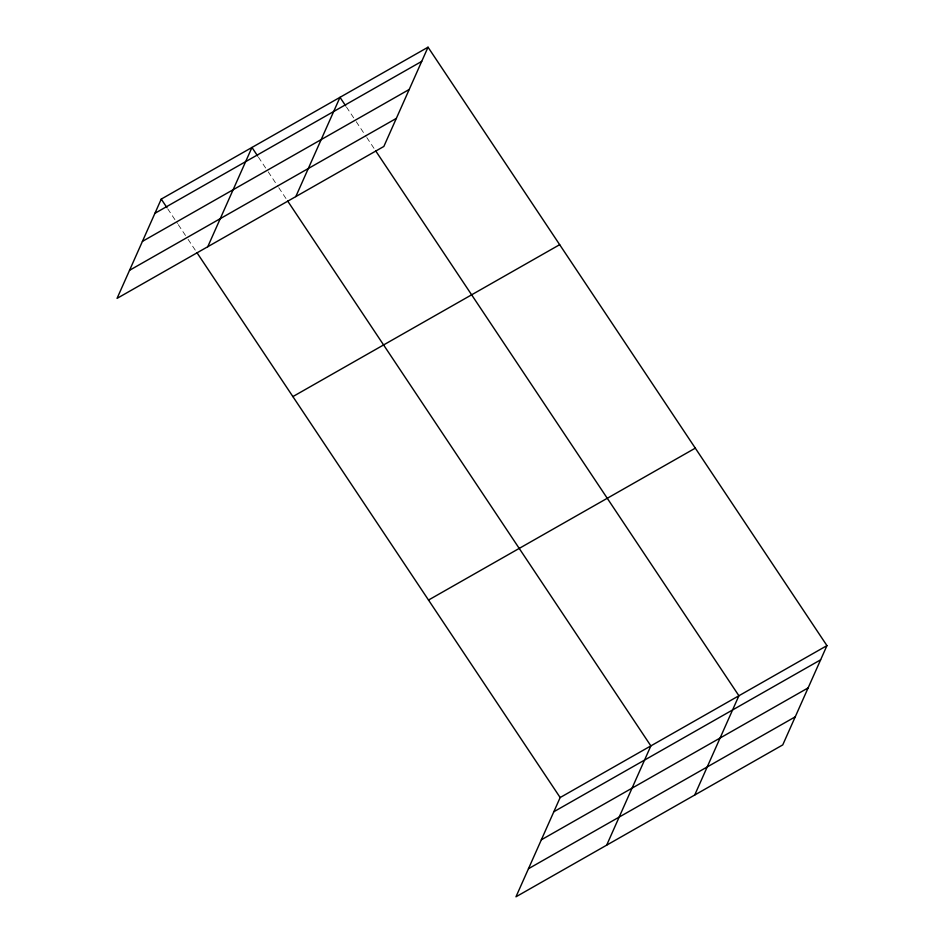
<?xml version="1.0" encoding="UTF-8"?>
<svg xmlns="http://www.w3.org/2000/svg" width="944" height="944" viewBox="0 0 944 944"><rect width="100%" height="100%" fill="white"/><g stroke="black" fill="none" stroke-linecap="round" stroke-linejoin="round"><path stroke-width="0.71" stroke-dasharray="4.72 3.54" d="M346.495 107.085L355.44 120.49M356.242 121.705L366.001 136.337M366.815 137.553L374.933 149.742M258.455 157.211L267.4 170.616M268.214 171.843L277.961 186.464M278.775 187.691L286.893 199.88M167.749 208.86L177.496 223.492M178.31 224.707L187.254 238.112M188.068 239.339L196.187 251.529"/><path stroke-width="1.42" d="M428.033 47.2L161.247 199.101L117.056 298.375L383.842 146.462L428.033 47.2L826.944 645.625L782.753 744.899L515.967 896.8L560.158 797.538L826.944 645.625M207.763 246.726L251.954 147.453L257.641 155.996M295.802 196.6L339.993 97.326L345.681 105.858M606.673 845.151L650.864 745.89L287.708 201.096M694.713 795.025L738.904 695.752L375.747 150.969M154.922 213.309L421.708 61.395M142.426 241.381L409.212 89.468M129.552 270.303L396.338 118.389M292.888 396.586L559.674 244.685M428.517 600.054L695.303 448.152M553.845 811.734L820.619 659.832M541.337 839.806L808.123 687.905M528.463 868.728L795.249 716.826M161.247 199.101L166.935 207.645M197.001 252.744L560.158 797.538"/></g></svg>
